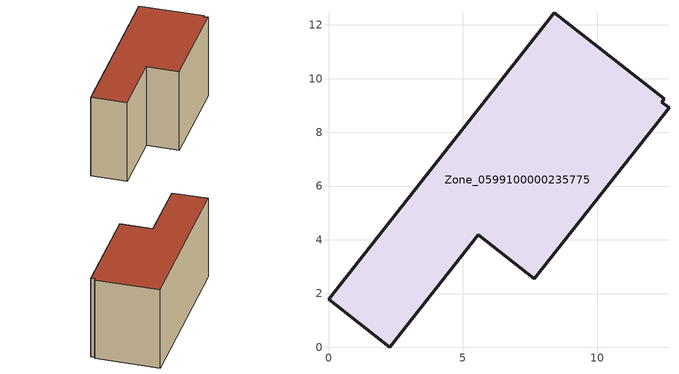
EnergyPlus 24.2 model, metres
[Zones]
Zone_0599100000235775
 floor ground (C_G): 5.58,4.18 2.27,0 0,1.79 8.41,12.45 12.51,9.25 12.41,9.12 12.68,8.91 7.66,2.55 z3.59
 wall outside (C_F): 8.41,12.45 0,1.79 2.27,0 5.58,4.18 7.66,2.55 12.68,8.91 12.41,9.12 12.51,9.25 8.41,12.45 z3.59:10.67
 roof outside (C_R): 7.66,2.55 12.68,8.91 12.41,9.12 12.51,9.25 8.41,12.45 0,1.79 2.27,0 5.58,4.18 z10.67
[BUILDING]
Pand.0599100000235775: North Axis=0; Terrain=City; Loads Convergence Tolerance Value=0.04; Temperature Convergence Tolerance Value=0.4; Solar Distribution=FullExterior; Maximum Number of Warmup Days=25; Minimum Number of Warmup Days=1
[Site:Location]
Rotterdam.The.Hague.AP_ZH_NLD Design_Conditions: Latitude=51.96; Longitude=4.45; Time Zone=1; Elevation=-4.5
[SITE:GROUNDTEMPERATURE:BUILDINGSURFACE]
18, 18, 18, 18, 18, 18, 18, 18, 18, 18, 18, 18
[MATERIAL] Thermal Absorptance=0.9; Solar Absorptance=0.7; Visible Absorptance=0.7
Name | Roughness | Thickness | Conductivity | Density | Specific Heat
G.TI.1946 | MediumSmooth | 0.15 | 1 | 540 | 1210
F.TI.1946 | Rough | 0.3 | 0.857143 | 1920 | 840
R.TI.1946 | MediumRough | 0.2 | 0.1 | 1500 | 1000
[CONSTRUCTION]
C_G: G.TI.1946
C_F: F.TI.1946
C_R: R.TI.1946
[ZONE]
Zone_0599100000235775: Type=1; Multiplier=1; Ceiling Height=Autocalculate; Volume=Autocalculate; Floor Area=autocalculate; Part of Total Floor Area=Yes
[ZONEINFILTRATION:DESIGNFLOWRATE]
Infil_Zone_0599100000235775: Zone or ZoneList or Space or SpaceList=Zone_0599100000235775; Schedule=AlwaysOn; Design Flow Rate Calculation Method=Flow/Area; Flow Rate per Floor Area=0.003; Constant Term Coefficient=1; Temperature Term Coefficient=0; Velocity Term Coefficient=0; Velocity Squared Term Coefficient=0
[HVACTEMPLATE:ZONE:IDEALLOADSAIRSYSTEM]
Zone_0599100000235775: Maximum Heating Supply Air Temperature=50; Minimum Cooling Supply Air Temperature=13; Maximum Heating Supply Air Humidity Ratio=0.0156; Minimum Cooling Supply Air Humidity Ratio=0.0077; Heating Limit=NoLimit; Cooling Limit=NoLimit; Dehumidification Control Type=ConstantSensibleHeatRatio; Cooling Sensible Heat Ratio=0.7; Dehumidification Setpoint=60; Humidification Control Type=None; Humidification Setpoint=30; Outdoor Air Method=None; Outdoor Air Flow Rate per Person=0.00944; Outdoor Air Flow Rate per Zone Floor Area=0; Outdoor Air Flow Rate per Zone=0; Demand Controlled Ventilation Type=None; Outdoor Air Economizer Type=NoEconomizer; Heat Recovery Type=None; Sensible Heat Recovery Effectiveness=0.7; Latent Heat Recovery Effectiveness=0.65
[ZONECONTROL:THERMOSTAT]
ThermostatControl_Zone_0599100000235775: Zone or ZoneList=Zone_0599100000235775; Control Type Schedule=DualSetpointControlType; Control 1=Thermostat_Zone_0599100000235775; Temperature Difference Between Cutout And Setpoint=0
[THERMOSTATSETPOINT:DUALSETPOINT]
Thermostat_Zone_0599100000235775: Heating Setpoint Temperature Schedule=HeatingSetpoint_Zone_0599100000235775; Cooling Setpoint Temperature Schedule=CoolingSetpoint_Zone_0599100000235775
[SCHEDULE:COMPACT]
HeatingSetpoint_Zone_0599100000235775: Through: 12/31, For: AllDays, Until: 24:00, 21
CoolingSetpoint_Zone_0599100000235775: Through: 12/31, For: AllDays, Until: 24:00, 24
DualSetpointControlType: Through: 12/31, For: AllDays, Until: 24:00, 4
AlwaysOn: Through: 12/31, For: AllDays, Until: 24:00, 1
